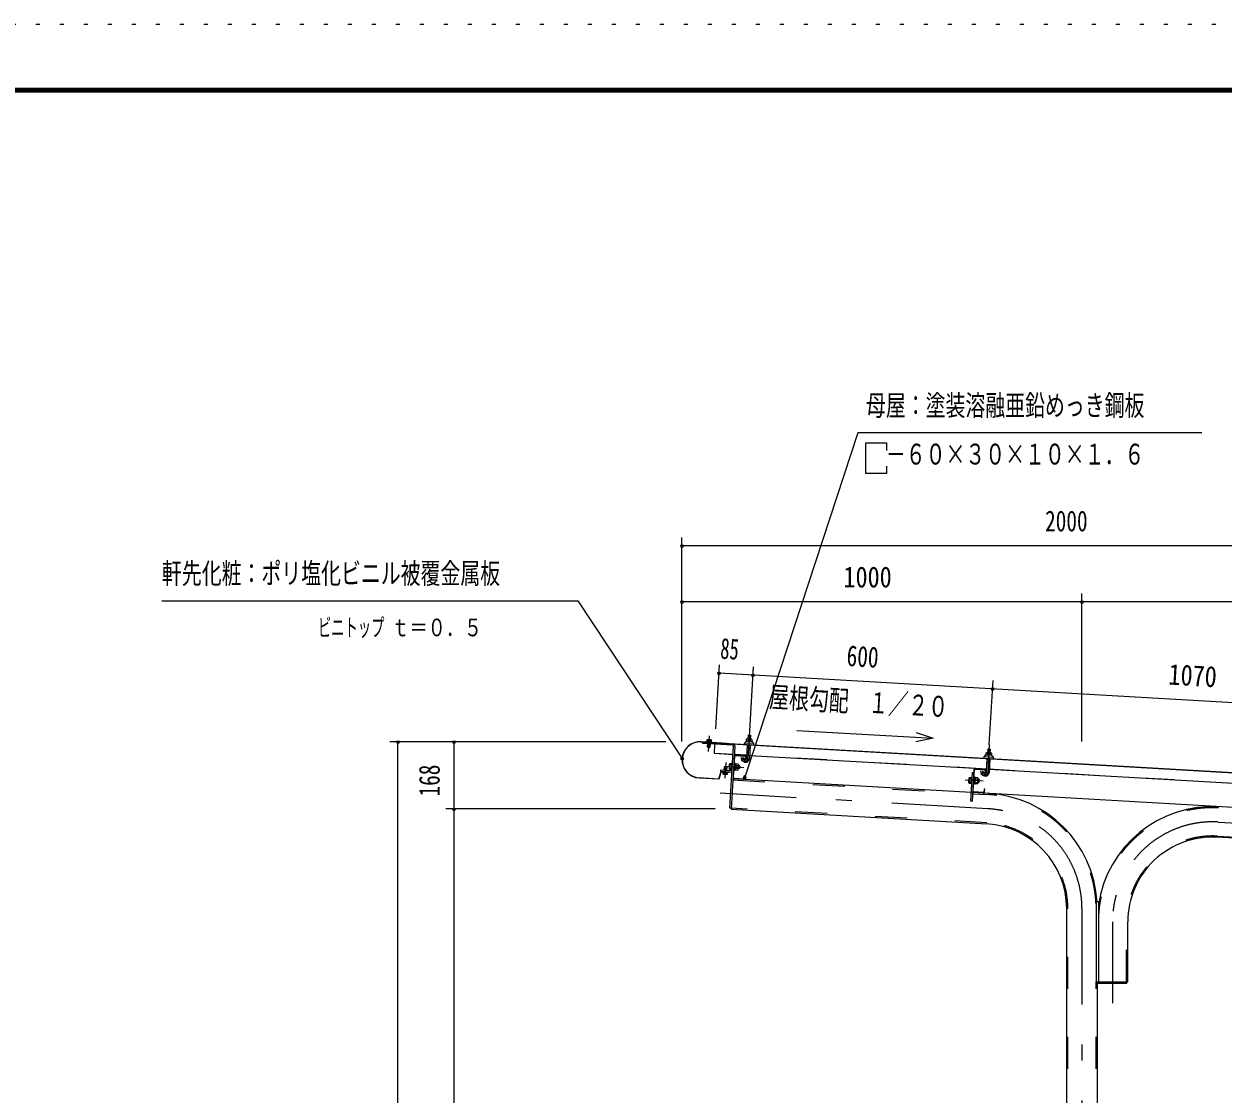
# Model space of a CAD drawing. Units: millimetres, scale not verified. Extents: x -22383 to 22384, y -10500 to 10500.
# Drawn here: x 8810 to 16310, y 3806 to 10500 of the extents above; entities that cross this region are included whole.
import ezdxf
from ezdxf.enums import TextEntityAlignment as Align

# ---------------------------------------------------------------- set-up
doc = ezdxf.new("R2010")
doc.units = ezdxf.units.MM
doc.header["$LTSCALE"] = 50
for name, pattern in [('USER2', [10, 4, -6]), ('USER3', [24, 12, -5, 2, -5]), ('USER4', [3, 0.5, -2.5])]:
    doc.linetypes.add(name, pattern=pattern)
for name, color, linetype, lineweight in [('0-6_2-0BOLD', 7, 'Continuous', 18), ('0-7_2-1HIDDEN', 3, 'USER2', 18), ('0-8_2-2CENTER', 3, 'USER3', 18), ('0-9_2-4THIN', 4, 'Continuous', 18), ('0-A_2-5DIM', 3, 'Continuous', 18), ('0-C_F-F', 5, 'Continuous', 18), ('0-D_F-E_J_ADD', 5, 'USER4', 18)]:
    doc.layers.add(name, color=color, linetype=linetype, lineweight=lineweight)
doc.styles.add('ＭＳ ゴシック', font='')
doc.styles.get('ＭＳ ゴシック').set_extended_font_data('MS Gothic')

msp = doc.modelspace()

# ---------------------------------------------------------------- linework, layer by layer
at = {"layer": '0-6_2-0BOLD'}
for p, q in [((13037.52, 6013.78), (17807.1, 5738.77)), ((13053.21, 6003.61), (13053.67, 6011.6)), ((13239.9, 5992.85), (13053.21, 6003.61)), ((13053.67, 6011.6), (17770.84, 5739.61)), ((13084.27, 6016.34), (13084.76, 6025.06)), ((13098.14, 6001.02), (13096.98, 5980.56)), ((13099.17, 6024.24), (13098.68, 6015.52)), ((13128.55, 6007.28), (13128.62, 6008.53)), ((13369.31, 6002.76), (13313.15, 6006)), ((13334.6, 6030.27), (13333.86, 6017.48)), ((13350.07, 6016.54), (13350.81, 6029.34)), ((13082, 5981.41), (13096.98, 5980.56)), ((13222.16, 5598.2), (13244.61, 5987.57)), ((13324.33, 5928.37), (13249.46, 5932.69)), ((13257.21, 5928.23), (13316.12, 5924.84)), ((13328.39, 5928.15), (13273.83, 5931.29)), ((13327.24, 5908.24), (13332.27, 5995.54)), ((13347.73, 5970.39), (13330.88, 5971.37)), ((13349.12, 5994.56), (13344.09, 5907.27)), ((14825.9, 5841.79), (13345.23, 5927.18)), ((14832.11, 5943.92), (14831.37, 5931.14)), ((14847.58, 5930.21), (14848.32, 5942.99)), ((13202.55, 5856.26), (13201.28, 5834.55)), ((13233.7, 5867.87), (13221.71, 5868.56)), ((13248.01, 5907.73), (13240.03, 5908.19)), ((13245.27, 5790.69), (13252.99, 5924.47)), ((13252.84, 5852.36), (13258.12, 5857.06)), ((13258.4, 5862.05), (13253.13, 5857.35)), ((13258.66, 5866.43), (13273.14, 5865.59)), ((13279.91, 5865.82), (13278.76, 5845.86)), ((13292.98, 5900.46), (13309.27, 5889.75)), ((14866.83, 5916.42), (14810.67, 5919.66)), ((14824.76, 5821.9), (14829.78, 5909.19)), ((14845.24, 5884.05), (14828.4, 5885.02)), ((14846.63, 5908.22), (14841.6, 5820.93)), ((13185.3, 5813.46), (13185.81, 5822.18)), ((13200.22, 5821.34), (13199.71, 5812.61)), ((13220.63, 5849.83), (13232.62, 5849.13)), ((14730.35, 5697.05), (13240.82, 5782.94)), ((13249.04, 5786.47), (13307.94, 5783.07)), ((13272.06, 5846.86), (13257.58, 5847.69)), ((14731.21, 5781.53), (14719.22, 5782.21)), ((14742.79, 5704.35), (14750.5, 5838.13)), ((14751.86, 5792.22), (14747.87, 5792.45)), ((14755.92, 5775.71), (14750.64, 5771.01)), ((14756.75, 5790.19), (14751.76, 5790.47)), ((14754.73, 5841.89), (14813.63, 5838.5)), ((14770.65, 5779.25), (14756.17, 5780.09)), ((14771.2, 5788.62), (14756.71, 5789.45)), ((14825.9, 5841.8), (14771.34, 5844.95)), ((14777.42, 5779.48), (14776.27, 5759.51)), ((14816.05, 5817.52), (14799.76, 5828.22)), ((14817.39, 5834.27), (14816.42, 5817.3)), ((17496.46, 5687.81), (14842.75, 5840.83)), ((14718.14, 5763.49), (14730.13, 5762.79)), ((14805.46, 5696.73), (14746.56, 5700.13)), ((14750.35, 5766.02), (14755.63, 5770.72)), ((14755.09, 5761.35), (14769.58, 5760.52)), ((14810.66, 5717.46), (14809.68, 5700.49)), ((17583.61, 5532.54), (14738.34, 5696.59)), ((13230.14, 5597.74), (13222.16, 5598.2)), ((17572.62, 5342.11), (16268.52, 5417.3)), ((15326.91, 469.93), (15326.91, 4971.62)), ((15525.16, 5013.56), (15510.16, 5013.56)), ((15525.16, 5013.56), (15525.16, 4513.56)), ((15517.66, 4513.56), (15517.66, 469.93))]:
    msp.add_line(p, q, dxfattribs=at)
for points in [[(13042.63, 6014.74), (13203.61, 6005.46), (13203.54, 6004.21)], [(13105.89, 6015.11), (13106.38, 6023.84), (13104.27, 6025.22), (13079.81, 6026.61), (13077.56, 6025.47), (13077.06, 6016.75)], [(13096.98, 5980.56), (13094.34, 5978.21), (13084.36, 5978.77), (13082, 5981.41), (13083.16, 6001.89)], [(13312.69, 5997.92), (13313.15, 6006), (13324.84, 6018), (13359.09, 6016.03), (13369.31, 6002.76), (13368.85, 5994.68)], [(13325.75, 6017.95), (13326.49, 6030.74), (13328.73, 6031.86), (13356.81, 6030.24), (13358.91, 6028.86), (13358.18, 6016.08)], [(13351.19, 6030.57), (13352.41, 6051.62), (13335.57, 6052.6), (13334.35, 6031.54)], [(13335.57, 6052.6), (13338.53, 6055.24), (13349.76, 6054.6), (13352.41, 6051.62)], [(13241.47, 5933.15), (13124.66, 5939.88), (13128.09, 5999.3)], [(13252.6, 5987.11), (13229.85, 5592.5), (14827.78, 5500.37)], [(14810.2, 5911.57), (14810.67, 5919.66), (14822.35, 5931.66), (14856.61, 5929.68), (14866.83, 5916.42), (14866.36, 5908.34)], [(14823.26, 5931.61), (14824, 5944.4), (14826.25, 5945.52), (14854.33, 5943.9), (14856.43, 5942.52), (14855.69, 5929.74)], [(14848.71, 5944.23), (14849.92, 5965.28), (14833.08, 5966.25), (14831.86, 5945.2)], [(14833.08, 5966.25), (14836.05, 5968.9), (14847.28, 5968.26), (14849.92, 5965.28)], [(13186.3, 5835.42), (13187.57, 5857.14), (13190.22, 5859.49), (13200.2, 5858.9), (13202.55, 5856.26), (13187.57, 5857.14)], [(13232.08, 5839.77), (13220.09, 5840.46), (13218.52, 5843.57), (13220.34, 5875.02), (13222.25, 5877.93), (13234.24, 5877.23)], [(13238.37, 5879.49), (13234.38, 5879.71), (13231.93, 5837.29), (13235.93, 5837.06)], [(13247.91, 5836.36), (13251.9, 5836.13), (13254.35, 5878.57), (13250.36, 5878.79)], [(13254.25, 5876.82), (13259.24, 5876.53), (13256.99, 5837.59), (13252, 5837.88)], [(13257.04, 5838.33), (13271.52, 5837.49), (13273.44, 5840.4), (13275.25, 5871.85), (13273.68, 5874.96), (13259.2, 5875.79)], [(13274.92, 5866.11), (13279.91, 5865.82), (13283.43, 5861.86), (13282.72, 5849.38), (13278.76, 5845.86), (13273.77, 5846.14)], [(13318.53, 5903.86), (13302.24, 5914.57), (13292.98, 5900.46)], [(13319.88, 5920.61), (13318.9, 5903.64), (13322.89, 5903.41), (13323.87, 5920.38)], [(13223.27, 5825.27), (13223.2, 5824.03), (13168.29, 5827.19), (13153.08, 5780.49), (13029.53, 5787.61)], [(13029.6, 5788.86), (13152.19, 5781.79), (13167.4, 5828.5)], [(13230.68, 5832.86), (13163.83, 5836.72), (13163.37, 5828.73), (13230.22, 5824.87)], [(13178.61, 5822.6), (13178.09, 5813.88), (13180.2, 5812.5), (13204.66, 5811.06), (13206.91, 5812.19), (13207.42, 5820.92)], [(13312.17, 5786.83), (13313.14, 5803.8), (13317.14, 5803.58), (13316.16, 5786.6)], [(14729.59, 5753.42), (14717.6, 5754.12), (14716.04, 5757.23), (14717.85, 5788.67), (14719.76, 5791.59), (14731.75, 5790.89)], [(14746.51, 5838.36), (14735.17, 5641.7), (14727.18, 5642.15), (14737.54, 5821.85), (14745.53, 5821.39)], [(14735.89, 5793.15), (14731.89, 5793.37), (14729.45, 5750.94), (14733.44, 5750.71)], [(14751.86, 5792.22), (14749.41, 5749.79), (14745.42, 5750.02)], [(14749.52, 5751.54), (14754.51, 5751.25), (14756.75, 5790.19)], [(14770.95, 5754.06), (14772.76, 5785.51), (14771.2, 5788.62)], [(14771.28, 5759.8), (14776.27, 5759.51), (14780.23, 5763.04), (14780.95, 5775.52), (14777.42, 5779.48), (14772.43, 5779.77)], [(14799.76, 5828.22), (14790.49, 5814.12), (14806.79, 5803.41)], [(14816.41, 5817.3), (14820.41, 5817.07), (14821.39, 5834.04)], [(14770.95, 5754.06), (14769.04, 5751.15), (14754.55, 5751.99)], [(14813.67, 5700.26), (14814.65, 5717.24), (14810.66, 5717.47)], [(15510.16, 5013.56), (15510.16, 4513.56), (15708.41, 4513.56), (15708.41, 4888.56)], [(15523.04, 4513.56), (15523.04, 4505.56), (15703.04, 4505.56), (15703.04, 4513.56)]]:
    msp.add_lwpolyline(points, dxfattribs=at)
for points in [[(13106.85, 6011.05), (13075.65, 6012.82), (13075.87, 6016.81), (13107.08, 6015.05)], [(13177.65, 5826.67), (13208.85, 5824.84), (13208.61, 5820.85), (13177.42, 5822.67)]]:
    msp.add_lwpolyline(points, close=True, dxfattribs=at)
for centre, radius, start, end in [((13036.08, 5901.18), 113.75, 86.69978, 266.69978), ((13036.08, 5901.18), 112.5, 86.69995, 266.69978), ((13080.9, 6020.74), 5.79, 48.2068, 86.75304), ((13090.83, 6004.67), 21.27, 66.92171, 106.58215), ((13102.52, 6019.52), 5.79, 86.75304, 125.28447), ((13239.61, 5987.86), 13, 356.70187, 86.69814), ((13330.2, 6024.58), 7.19, 52.31572, 112.31572), ((13341.22, 6004.23), 26.87, 69.11201, 104.28793), ((13354.52, 6023.18), 7.19, 61.08423, 121.08423), ((13239.61, 5987.86), 5, 356.70522, 86.69814), ((13256.98, 5924.24), 8, 86.69814, 176.69814), ((13256.98, 5924.24), 4, 86.69814, 176.69814), ((13315.88, 5920.84), 8, 356.69826, 86.70035), ((14827.72, 5938.24), 7.19, 52.31572, 112.31572), ((14838.74, 5917.89), 26.87, 69.11201, 104.28793), ((14852.03, 5936.84), 7.19, 61.08423, 121.08423), ((13245.54, 5857.79), 26.15, 155.67448, 197.7253), ((13227.42, 5872.93), 7.19, 176.69989, 217.42671), ((13248.24, 5857.63), 26.15, 335.67448, 17.7253), ((13267.97, 5870.59), 7.19, 315.97307, 356.69989), ((13321.62, 5908.56), 22.5, 236.69998, 356.69998), ((13315.88, 5920.84), 4, 356.69788, 86.70256), ((13321.62, 5908.56), 5.62, 236.69998, 356.69998), ((13181.96, 5818.19), 5.79, 266.64542, 305.19165), ((13193.67, 5833.01), 21.27, 246.8172, 286.47765), ((13203.57, 5816.93), 5.79, 228.11237, 266.6438), ((13225.8, 5844.83), 7.19, 135.97307, 176.69989), ((13230.97, 5837.85), 13, 266.69919, 289.32019), ((13230.97, 5837.85), 5, 266.69731, 356.70502), ((13249.27, 5790.46), 8, 176.69788, 266.70256), ((13249.27, 5790.46), 4, 176.69788, 266.70256), ((13266.35, 5842.49), 7.19, 356.69989, 37.42671), ((13308.17, 5787.06), 8, 266.70256, 356.69814), ((13308.17, 5787.06), 4, 266.70256, 356.69814), ((14743.05, 5771.44), 26.15, 155.67448, 197.7253), ((14724.93, 5786.59), 7.19, 176.69989, 217.42671), ((14754.5, 5837.9), 8, 86.69814, 176.69635), ((14754.5, 5837.9), 4, 86.69814, 176.69814), ((14745.75, 5771.29), 26.15, 335.67448, 17.7253), ((14765.48, 5784.25), 7.19, 315.97307, 356.69989), ((14819.14, 5822.22), 22.5, 236.69998, 356.69998), ((14813.4, 5834.5), 4, 356.69814, 86.69814), ((14813.4, 5834.5), 8, 356.69814, 86.69814), ((14819.14, 5822.22), 5.62, 236.69998, 356.69998), ((14723.31, 5758.48), 7.19, 135.97307, 176.69989), ((14746.78, 5704.12), 8, 176.69814, 266.69814), ((14746.78, 5704.12), 4, 176.69814, 266.69814), ((14763.86, 5756.15), 7.19, 356.69989, 37.42671), ((14805.69, 5700.72), 8, 266.69814, 356.69839), ((14805.69, 5700.72), 4, 266.69814, 356.69762), ((14797.28, 4971.62), 720.38, 3.33707, 86.70007), ((16238.04, 4888.56), 720.38, 86.70003, 171.72519), ((14797.28, 4971.62), 529.62, 0, 86.7), ((16238.04, 4888.56), 529.62, 86.7, 180)]:
    msp.add_arc(centre, radius, start, end, dxfattribs=at)
at = {"layer": '0-7_2-1HIDDEN'}
for p, q in [((13241.54, 5934.39), (13124.73, 5941.13)), ((13328.46, 5929.38), (13249.53, 5933.93)), ((14825.97, 5843.05), (13345.31, 5928.42)), ((13240.42, 5775.95), (14729.94, 5690.06)), ((17496.53, 5689.06), (14842.82, 5842.08)), ((14737.94, 5689.6), (14838.35, 5683.81)), ((14828.18, 5507.36), (13230.25, 5599.49)), ((17583.2, 5525.55), (16275.58, 5600.94)), ((16268.92, 5424.29), (17573.03, 5349.09)), ((15333.91, 469.93), (15333.91, 4971.62)), ((15701.41, 4513.56), (15701.41, 4888.56)), ((15510.66, 469.93), (15510.66, 4513.56))]:
    msp.add_line(p, q, dxfattribs=at)
for centre, radius, start, end in [((14797.28, 4971.62), 713.38, 2.14293, 86.70006), ((16238.04, 4888.56), 713.38, 86.98364, 177.85976), ((14797.29, 4971.62), 536.62, 0, 86.7), ((16238.04, 4888.56), 536.62, 86.7, 180)]:
    msp.add_arc(centre, radius, start, end, dxfattribs=at)
at = {"layer": '0-8_2-2CENTER'}
for p, q in [((13335.66, 5907.76), (13345.77, 6083)), ((13087.93, 5953.53), (13093.46, 6050.88)), ((14843.28, 5996.66), (14833.18, 5821.41)), ((13196.67, 5884.15), (13190.97, 5786.82)), ((13194.47, 5860.73), (13308.03, 5854.19)), ((13313.9, 5896.81), (13289.36, 5912.93)), ((14811.42, 5810.47), (14786.87, 5826.59)), ((14805.55, 5767.84), (14691.98, 5774.39)), ((14833.27, 5595.58), (13161.04, 5692.01)), ((16274.02, 5512.52), (17710.9, 5429.66)), ((15422.29, 4971.62), (15422.29, -718.2)), ((15613.04, 4888.56), (15613.04, 4380.56))]:
    msp.add_line(p, q, dxfattribs=at)
for centre, radius, start, end in [((13321.62, 5908.56), 14.06, 236.69998, 356.69759), ((14819.14, 5822.22), 14.06, 236.69998, 356.69759), ((14797.28, 4971.62), 625, 0, 86.69983), ((16238.04, 4888.56), 625, 86.70003, 180)]:
    msp.add_arc(centre, radius, start, end, dxfattribs=at)
at = {"layer": '0-9_2-4THIN'}
for p, q in [((13085.16, 6001.77), (13083.88, 5979.3)), ((13094.87, 5978.68), (13096.14, 6001.14)), ((13337.18, 6054.02), (13335.87, 6031.45)), ((13349.68, 6030.66), (13350.98, 6053.23)), ((13332.4, 5971.28), (13333.79, 5995.45)), ((13347.6, 5994.65), (13346.21, 5970.48)), ((14834.69, 5967.68), (14833.39, 5945.11)), ((14847.19, 5944.32), (14848.49, 5966.89)), ((13189.69, 5859.02), (13188.3, 5835.31)), ((13199.28, 5834.67), (13200.67, 5858.37)), ((13274.77, 5863.61), (13282.26, 5863.18)), ((14829.91, 5884.94), (14831.31, 5909.1)), ((14845.12, 5908.31), (14843.72, 5884.14)), ((13281.4, 5848.21), (13273.91, 5848.64)), ((14779.77, 5776.84), (14772.28, 5777.27)), ((14771.42, 5762.3), (14778.91, 5761.86))]:
    msp.add_line(p, q, dxfattribs=at)
at = {"layer": '0-A_2-5DIM'}
for p, q in [((12922.28, 6014.93), (12922.28, 7289.93)), ((12932.28, 7239.93), (12912.28, 7239.93)), ((12922.28, 7239.93), (17922.28, 7239.93)), ((15422.28, 6014.93), (15422.28, 6939.93)), ((12932.28, 6889.93), (12912.28, 6889.93)), ((12922.28, 6889.93), (17922.28, 6889.93)), ((15432.28, 6889.93), (15412.28, 6889.93)), ((13133.62, 6095.22), (13156.65, 6494.55)), ((13345.77, 6082.99), (13368.79, 6482.32)), ((13163.77, 6444.64), (13143.77, 6444.64)), ((13153.77, 6444.64), (17746.14, 6179.84)), ((13375.92, 6432.4), (13355.92, 6432.4)), ((14843.28, 5996.66), (14866.31, 6395.98)), ((14873.43, 6346.06), (14853.43, 6346.06)), ((11097.28, 6014.93), (12822.25, 6014.93)), ((11157.28, 6014.93), (11137.28, 6014.93)), ((11147.28, -950.06), (11147.28, 6014.93)), ((11507.27, 6014.93), (11487.27, 6014.93)), ((11497.27, 6014.93), (11497.27, -530.06)), ((14386.44, 6071.61), (14493.24, 6036.29)), ((12933.37, 5910.39), (12913.37, 5910.39)), ((13324.41, 5793.16), (13304.41, 5793.16)), ((13129.77, 5594.93), (11447.28, 5594.93)), ((11507.27, 5594.93), (11487.27, 5594.93))]:
    msp.add_line(p, q, dxfattribs=at)
for points in [[(16172.29, 7944.93), (14022.29, 7944.93), (13314.41, 5793.16)], [(14072.29, 7689.92), (14072.29, 7881.36), (14201.07, 7881.36), (14201.07, 7834.55)], [(14201.07, 7736.74), (14201.07, 7689.92), (14072.29, 7689.92)], [(9672.29, 6894.93), (12272.29, 6894.93), (12923.33, 5910.4)], [(13641.15, 6085.42), (14493.24, 6036.29), (14383.08, 6013.47)]]:
    msp.add_lwpolyline(points, dxfattribs=at)
for centre in [(12922.28, 7239.93), (12922.28, 6889.93), (15422.28, 6889.93), (13153.77, 6444.64), (13365.92, 6432.4), (14863.43, 6346.06), (11147.28, 6014.93), (11497.27, 6014.93), (12923.37, 5910.39), (13314.41, 5793.16), (11497.27, 5594.93)]:
    msp.add_arc(centre, 10, 180, 0, dxfattribs=at)
at = {"layer": '0-C_F-F'}
for points in [[(21883.7, -10000), (-6816.3, -10000), (-6816.3, 10100), (21883.7, 10100)], [(21881.2, -9997.5), (-6813.8, -9997.5), (-6813.8, 10097.5), (21881.2, 10097.5)], [(21878.7, -9995), (21878.7, 10095), (-6811.3, 10095), (-6811.3, -9995)], [(21876.2, -9992.5), (-6808.8, -9992.5), (-6808.8, 10092.5), (21876.2, 10092.5)], [(21873.7, -9990), (21873.7, 10090), (-6806.3, 10090), (-6806.3, -9990)], [(21871.2, -9987.5), (-6803.8, -9987.5), (-6803.8, 10087.5), (21871.2, 10087.5)], [(21868.7, -9985), (21868.7, 10085), (-6801.3, 10085), (-6801.3, -9985)], [(21866.2, -9982.5), (-6798.8, -9982.5), (-6798.8, 10082.5), (21866.2, 10082.5)], [(21863.7, -9980), (-6796.3, -9980), (-6796.3, 10080), (21863.7, 10080)], [(21861.2, -9977.5), (-6793.8, -9977.5), (-6793.8, 10077.5), (21861.2, 10077.5)], [(21858.7, -9975), (21858.7, 10075), (-6791.3, 10075), (-6791.3, -9975)]]:
    msp.add_lwpolyline(points, close=True, dxfattribs=at)
at = {"layer": '0-D_F-E_J_ADD'}
msp.add_lwpolyline([(22383.7, -10500), (-7316.3, -10500), (-7316.3, 10500), (22383.7, 10500)], close=True, dxfattribs=at)

# ---------------------------------------------------------------- texts
at = {"layer": '0-A_2-5DIM', "color": 7, "style": 'ＭＳ ゴシック'}
for s, height, width, p in [('母屋：塗装溶融亜鉛めっき鋼板', 130.2, 0.7, (14072.29, 8012.69)), ('\u3000－６０×３０×１０×１．６', 130.2, 0.7, (14072.29, 7707.69)), ('2000', 130.2, 0.75, (15191.75, 7289.93)), ('軒先化粧：ポリ塩化ビニル被覆金属板', 130.2, 0.7, (9672.29, 6962.69)), ('1000', 130.2, 0.85, (13931.98, 6939.93)), ('ビニトップ ', 110.7, 0.55, (10647.29, 6639.93)), ('ｔ＝０．５', 110.7, 0.75, (11106.56, 6639.93))]:
    msp.add_text(s, height=height, dxfattribs=dict(at, width=width)).set_placement(p, align=Align.BOTTOM_LEFT)
for s, rotation, width, p in [('85', 356.7, 0.65, (13156.95, 6494.54)), ('600', 356.7, 0.75, (13946.23, 6449.03)), ('1070', 356.7, 0.85, (15958.18, 6333.02)), ('屋根勾配\u3000１／２０', 356.7, 0.7, (13462.37, 6192.53)), ('168', 90, 0.75, (11447.28, 5672.07))]:
    msp.add_text(s, height=130.2, rotation=rotation, dxfattribs=dict(at, width=width)).set_placement(p, align=Align.BOTTOM_LEFT)

doc.saveas('drawing.dxf')
